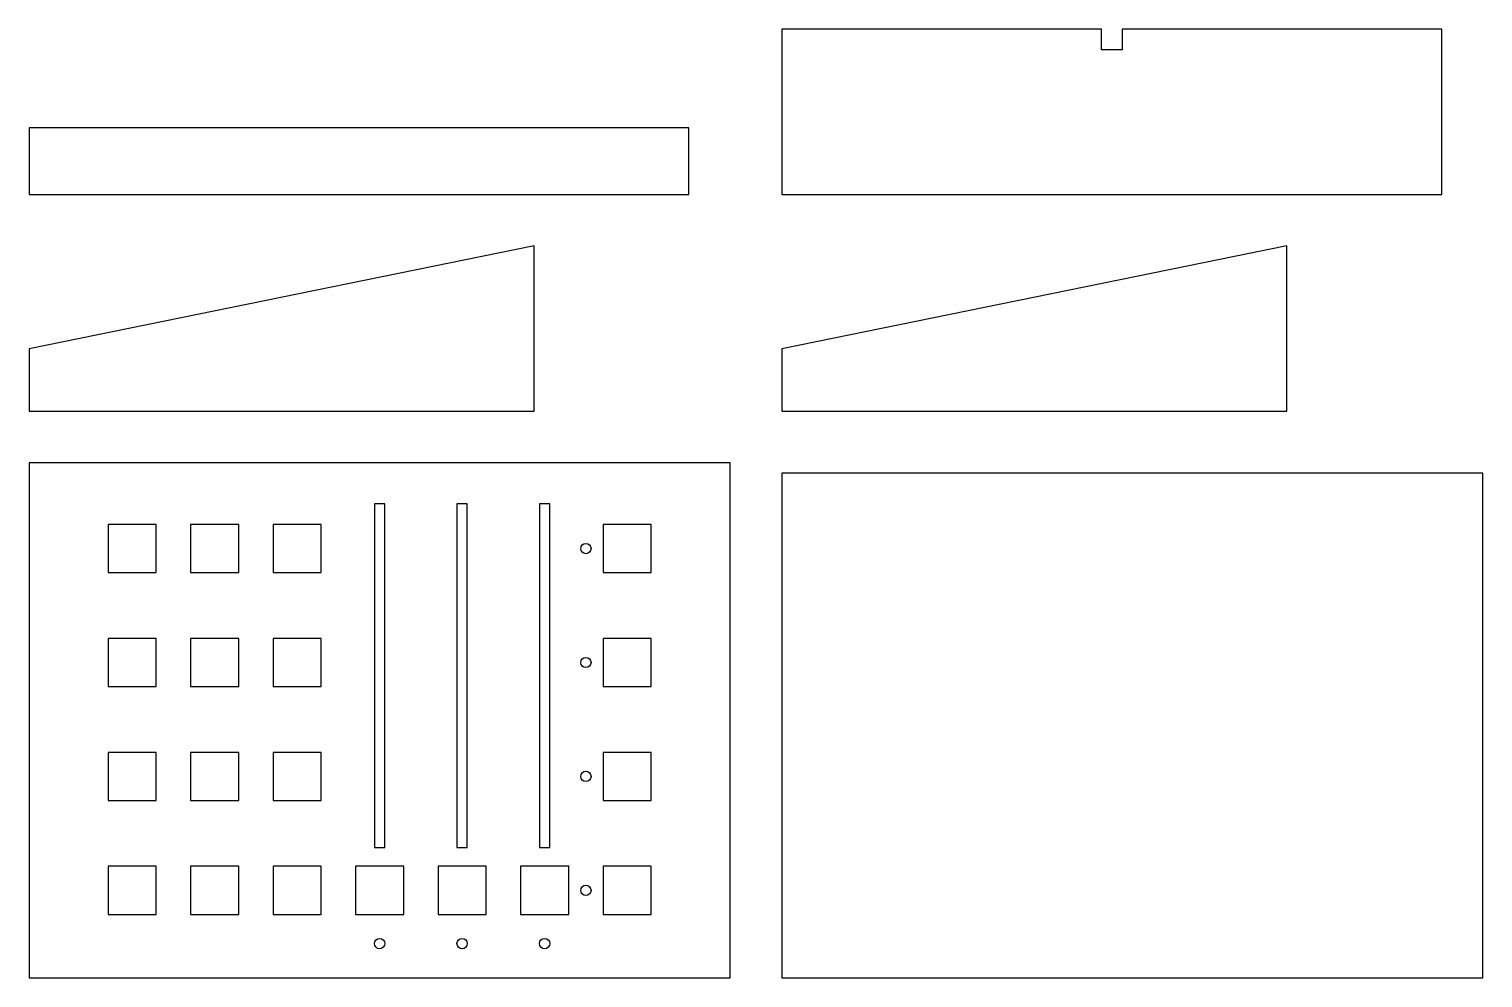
# Model space of a CAD drawing. Header units: millimetres. Extents: x 0 to 423, y 0 to 276.
import ezdxf

# ---------------------------------------------------------------- set-up
doc = ezdxf.new("R2010")
doc.units = ezdxf.units.MM
doc.layers.add('CUT', color=7, linetype='Continuous')

msp = doc.modelspace()

# ---------------------------------------------------------------- linework, layer by layer
at = {"layer": 'CUT'}
for points in [[(219, 228.12), (411, 228.12), (411, 276.24), (318, 276.24), (318, 270.24), (312, 270.24), (312, 276.24), (219, 276.24)], [(0, 228.12), (192, 228.12), (192, 247.47), (0, 247.47)], [(0, 165), (146.97, 165), (146.97, 213.12), (0, 183.12)], [(219, 165), (365.97, 165), (365.97, 213.12), (219, 183.12)], [(0, 0), (204, 0), (204, 150), (0, 150)], [(219, 0), (423, 0), (423, 146.97), (219, 146.97)], [(100.5, 38), (103.5, 38), (103.5, 138), (100.5, 138)], [(124.5, 38), (127.5, 38), (127.5, 138), (124.5, 138)], [(148.5, 38), (151.5, 38), (151.5, 138), (148.5, 138)], [(23, 118), (37, 118), (37, 132), (23, 132)], [(47, 118), (61, 118), (61, 132), (47, 132)], [(71, 118), (85, 118), (85, 132), (71, 132)], [(167, 118), (181, 118), (181, 132), (167, 132)], [(23, 84.83), (37, 84.83), (37, 98.83), (23, 98.83)], [(47, 84.83), (61, 84.83), (61, 98.83), (47, 98.83)], [(71, 84.83), (85, 84.83), (85, 98.83), (71, 98.83)], [(167, 84.83), (181, 84.83), (181, 98.83), (167, 98.83)], [(23, 51.67), (37, 51.67), (37, 65.67), (23, 65.67)], [(47, 51.67), (61, 51.67), (61, 65.67), (47, 65.67)], [(71, 51.67), (85, 51.67), (85, 65.67), (71, 65.67)], [(167, 51.67), (181, 51.67), (181, 65.67), (167, 65.67)], [(23, 18.5), (37, 18.5), (37, 32.5), (23, 32.5)], [(47, 18.5), (61, 18.5), (61, 32.5), (47, 32.5)], [(71, 18.5), (85, 18.5), (85, 32.5), (71, 32.5)], [(95, 18.5), (109, 18.5), (109, 32.5), (95, 32.5)], [(119, 18.5), (133, 18.5), (133, 32.5), (119, 32.5)], [(143, 18.5), (157, 18.5), (157, 32.5), (143, 32.5)], [(167, 18.5), (181, 18.5), (181, 32.5), (167, 32.5)]]:
    msp.add_lwpolyline(points, close=True, dxfattribs=at)
for centre in [(162, 125), (162, 91.83), (162, 58.67), (162, 25.5), (102, 10), (126, 10), (150, 10)]:
    msp.add_circle(centre, 1.5, dxfattribs=at)

doc.saveas('drawing.dxf')
